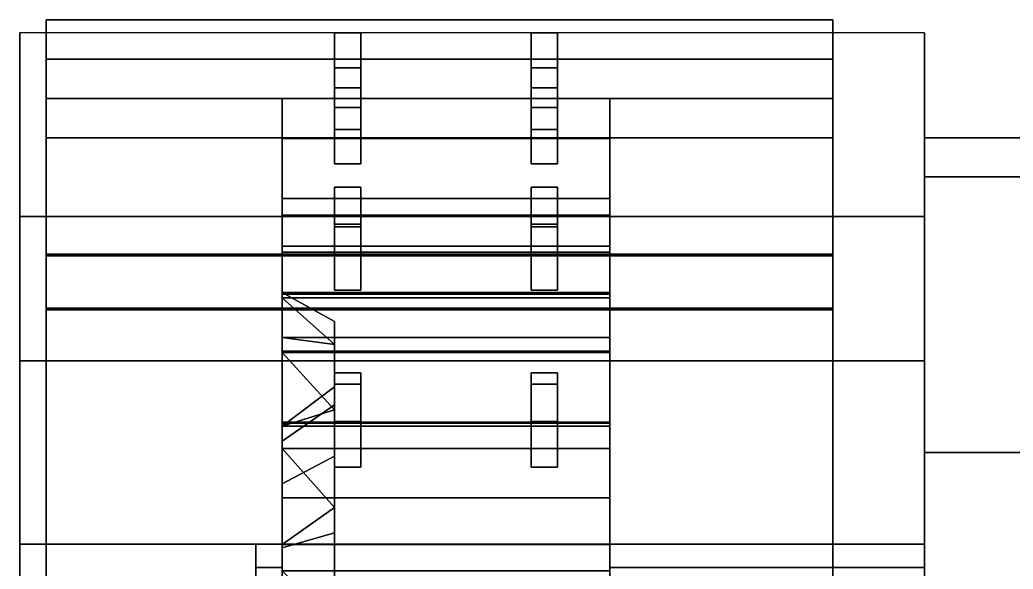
# Model space of a CAD drawing. Header units: millimetres. Extents: x -1.7 to 1.6, y -3.2 to 7.1.
# Drawn here: x -1.65 to -0.893, y 2.831 to 3.25 of the extents above; entities that cross this region are included whole.
import ezdxf

# ---------------------------------------------------------------- set-up
doc = ezdxf.new("R2010")
doc.units = ezdxf.units.MM
doc.header["$MEASUREMENT"] = 0
for name, color, linetype in [('fenders', 6, 'Continuous'), ('tracks', 3, 'Continuous'), ('wheels', 2, 'Continuous')]:
    doc.layers.add(name, color=color, linetype=linetype)

msp = doc.modelspace()

# ---------------------------------------------------------------- linework, layer by layer
for points in [[(-0.96, 3.16, 1.16), (-0.96, 3.13016, 1.07919), (-0.96, 1.97, 1.76), (-0.96, 2.02, 1.82)], [(0.96, 2.02, 1.82), (0.96, 3.16, 1.16), (-0.96, 3.16, 1.16), (-0.96, 2.02, 1.82)], [(0.96, 3.16, 1.16), (0.96, 3.13016, 1.07919), (-0.96, 3.13016, 1.07919), (-0.96, 3.16, 1.16)], [(0.96, 3.13016, 1.07919), (0.96, 2.92, 0.51), (-0.96, 2.92, 0.51), (-0.96, 3.13016, 1.07919)], [(-0.96, 2.92, 0.51), (-0.96, 2.11, 0.51), (-0.96, 2.11, 0.76), (-0.96, 3.13016, 1.07919)], [(-0.96, 3.13016, 1.07919), (-0.96, -2.90717, 1.16), (-0.96, -2.90717, 1.16), (-0.96, 2.57723, 1.40366)], [(-0.96, 3.13016, 1.07919), (-0.96, 2.11, 0.76), (-0.96, 2.09, 0.85), (-0.96, 3.13016, 1.07919)], [(-0.96, 3.13016, 1.07919), (-0.96, 2.09, 0.85), (-0.96, 2.03, 0.91), (-0.96, 3.13016, 1.07919)], [(-0.96, 3.13016, 1.07919), (-0.96, 2.03, 0.91), (-0.96, 1.96, 0.93), (-0.96, 3.13016, 1.07919)], [(-0.96, 1.96, 0.93), (-0.96, -1.92, 0.93), (-0.96, -2.90717, 1.16), (-0.96, 3.13016, 1.07919)], [(0.96, 2.92, 0.51), (0.96, -2.73, 0.51), (-0.96, -2.73, 0.51), (-0.96, 2.92, 0.51)]]:
    msp.add_3dface(points)
at = {"layer": 'fenders'}
for points in [[(-1.65, 3.24, 1.21), (-1.65, 3.1, 1.33), (-0.96, 3.1, 1.33), (-0.96, 3.24, 1.21)], [(-1.65, 3.22, 1.18), (-1.65, 3.08, 1.3), (-1.65, 3.1, 1.33), (-1.65, 3.24, 1.21)], [(-0.96, 3.24, 1.21), (-0.96, 3.1, 1.33), (-0.96, 3.16, 1.16)], [(-0.96, 3.1, 1.33), (-0.96, 2.99, 1.38), (-0.96, 2.72391, 1.41247), (-0.96, 3.16, 1.16)], [(-1.65, 3.08, 1.3), (-1.65, 2.98, 1.34), (-1.65, 2.99, 1.38), (-1.65, 3.1, 1.33)], [(-1.65, 3.1, 1.33), (-1.65, 2.99, 1.38), (-0.96, 2.99, 1.38), (-0.96, 3.1, 1.33)], [(-1.65, 2.98, 1.34), (-1.65, 2.84, 1.38), (-1.65, 2.85, 1.42), (-1.65, 2.99, 1.38)], [(-1.65, 2.99, 1.38), (-1.65, 2.85, 1.42), (-0.96, 2.85, 1.42), (-0.96, 2.99, 1.38)], [(-0.96, 2.99, 1.38), (-0.96, 2.85, 1.42), (-0.96, 2.72391, 1.41247)], [(-1.65, 2.85, 1.42), (-1.65, 2.57632, 1.40366), (-0.96, 2.57632, 1.40366), (-0.96, 2.85, 1.42)], [(-1.65, 2.84, 1.38), (-1.65, 2.56632, 1.36366), (-1.65, 2.57632, 1.40366), (-1.65, 2.85, 1.42)]]:
    msp.add_3dface(points, dxfattribs=at)
at = {"layer": 'tracks'}
for points in [[(-1.63, 3.16, 0.99), (-1.63, 3.22, 1.01121), (-1.63, 3.25, 0.83), (-1.63, 3.19, 0.83)], [(-1.63, 3.25, 0.83), (-1.63, 3.22, 1.01121), (-1.03, 3.22, 1.01121), (-1.03, 3.25, 0.83)], [(-1.63, 3.25, 0.83), (-1.63, 3.22, 0.64879), (-1.63, 3.16, 0.67), (-1.63, 3.19, 0.83)], [(-1.03, 3.25, 0.83), (-1.03, 3.22, 0.64879), (-1.63, 3.22, 0.64879), (-1.63, 3.25, 0.83)], [(-1.03, 3.25, 0.83), (-1.03, 3.22, 1.01121), (-1.03, 3.16, 0.99), (-1.03, 3.19, 0.83)], [(-1.03, 3.16, 0.67), (-1.03, 3.22, 0.64879), (-1.03, 3.25, 0.83), (-1.03, 3.19, 0.83)], [(-1.03, 3.22, 0.65), (-1.03, 3.07121, 0.46879), (-1.63, 3.07121, 0.46879), (-1.63, 3.22, 0.65)], [(-1.63, 3.22, 0.65), (-1.63, 3.07121, 0.46879), (-1.63, 3.02879, 0.51121), (-1.63, 3.16, 0.67)], [(-1.63, 3.22, 1.01), (-1.63, 3.07, 1.19), (-1.03, 3.07, 1.19), (-1.03, 3.22, 1.01)], [(-1.63, 3.03, 1.15), (-1.63, 3.07, 1.19), (-1.63, 3.22, 1.01), (-1.63, 3.16, 0.99)], [(-1.03, 3.02879, 0.51121), (-1.03, 3.07121, 0.46879), (-1.03, 3.22, 0.65), (-1.03, 3.16, 0.67)], [(-1.03, 3.22, 1.01), (-1.03, 3.07, 1.19), (-1.03, 3.03, 1.15), (-1.03, 3.16, 0.99)], [(-1.03, 3.19, 0.83), (-1.03, 3.16, 0.99), (-1.63, 3.16, 0.99), (-1.63, 3.19, 0.83)], [(-1.63, 3.19, 0.83), (-1.63, 3.16, 0.67), (-1.03, 3.16, 0.67), (-1.03, 3.19, 0.83)], [(-1.63, 3.16, 0.67), (-1.63, 3.02879, 0.51121), (-1.03, 3.02879, 0.51121), (-1.03, 3.16, 0.67)], [(-1.03, 3.16, 0.99), (-1.03, 3.03, 1.15), (-1.63, 3.03, 1.15), (-1.63, 3.16, 0.99)], [(-1.63, 3.07121, 0.46879), (-1.63, 2.16, 0.02), (-1.63, 2.14, 0.08), (-1.63, 3.02879, 0.51121)], [(-1.03, 3.07121, 0.46879), (-1.03, 2.16, 0.02), (-1.63, 2.16, 0.02), (-1.63, 3.07121, 0.46879)], [(-1.63, 3.07, 1.19), (-1.63, 2.85, 1.29), (-1.03, 2.85, 1.29), (-1.03, 3.07, 1.19)], [(-1.63, 2.85, 1.23), (-1.63, 2.85, 1.29), (-1.63, 3.07, 1.19), (-1.63, 3.03, 1.15)], [(-1.03, 2.14, 0.08), (-1.03, 2.16, 0.02), (-1.03, 3.07121, 0.46879), (-1.03, 3.02879, 0.51121)], [(-1.03, 3.07, 1.19), (-1.03, 2.85, 1.29), (-1.03, 2.85, 1.23), (-1.03, 3.03, 1.15)], [(-1.03, 3.03, 1.15), (-1.03, 2.85, 1.23), (-1.63, 2.85, 1.23), (-1.63, 3.03, 1.15)], [(-1.63, 3.02879, 0.51121), (-1.63, 2.14, 0.08), (-1.03, 2.14, 0.08), (-1.03, 3.02879, 0.51121)], [(-1.63, 2.85, 1.29), (-1.63, 2.76, 1.29), (-1.03, 2.76, 1.29), (-1.03, 2.85, 1.29)], [(-1.63, 2.79, 1.23), (-1.63, 2.76, 1.29), (-1.63, 2.85, 1.29), (-1.63, 2.85, 1.23)], [(-1.03, 2.85, 1.23), (-1.03, 2.79, 1.23), (-1.63, 2.79, 1.23), (-1.63, 2.85, 1.23)], [(-1.03, 2.85, 1.29), (-1.03, 2.76, 1.29), (-1.03, 2.79, 1.23), (-1.03, 2.85, 1.23)]]:
    msp.add_3dface(points, dxfattribs=at)
at = {"layer": 'wheels'}
for points in [[(-1.39, 3.24, 0.81), (-1.39, 3.1832, 0.7958), (-1.41, 3.1832, 0.7958), (-1.41, 3.24, 0.81)], [(-1.41, 3.19, 0.83), (-1.41, 3.24, 0.81), (-1.41, 3.24, 0.81), (-1.41, 3.1832, 0.7958)], [(-1.41, 3.1832, 0.8642), (-1.41, 3.24, 0.85), (-1.41, 3.24, 0.81), (-1.41, 3.19, 0.83)], [(-1.39, 3.1832, 0.8642), (-1.39, 3.24, 0.85), (-1.41, 3.24, 0.85), (-1.41, 3.1832, 0.8642)], [(-1.39, 3.24, 0.85), (-1.39, 3.24, 0.81), (-1.41, 3.24, 0.81), (-1.41, 3.24, 0.85)], [(-1.39, 3.1832, 0.8642), (-1.39, 3.19, 0.83), (-1.39, 3.24, 0.81), (-1.39, 3.24, 0.85)], [(-1.39, 3.19, 0.83), (-1.39, 3.1832, 0.7958), (-1.39, 3.24, 0.81)], [(-1.24, 3.24, 0.85), (-1.24, 3.24, 0.81), (-1.26, 3.24, 0.81), (-1.26, 3.24, 0.85)], [(-1.24, 3.1832, 0.8642), (-1.24, 3.24, 0.85), (-1.26, 3.24, 0.85), (-1.26, 3.1832, 0.8642)], [(-1.26, 3.1832, 0.8642), (-1.26, 3.24, 0.85), (-1.26, 3.24, 0.81), (-1.26, 3.19, 0.83)], [(-1.26, 3.19, 0.83), (-1.26, 3.24, 0.81), (-1.26, 3.24, 0.81), (-1.26, 3.1832, 0.7958)], [(-1.24, 3.24, 0.81), (-1.24, 3.1832, 0.7958), (-1.26, 3.1832, 0.7958), (-1.26, 3.24, 0.81)], [(-1.24, 3.19, 0.83), (-1.24, 3.1832, 0.7958), (-1.24, 3.24, 0.81)], [(-1.24, 3.1832, 0.8642), (-1.24, 3.19, 0.83), (-1.24, 3.24, 0.81), (-1.24, 3.24, 0.85)], [(-1.39, 3.2134, 0.98373), (-1.39, 3.16635, 0.94887), (-1.41, 3.16635, 0.94887), (-1.41, 3.2134, 0.98373)], [(-1.41, 3.15955, 0.98307), (-1.41, 3.2134, 0.98373), (-1.41, 3.2134, 0.98373), (-1.41, 3.16635, 0.94887)], [(-1.41, 3.14018, 1.01207), (-1.41, 3.19809, 1.02069), (-1.41, 3.2134, 0.98373), (-1.41, 3.15955, 0.98307)], [(-1.39, 3.19809, 1.02069), (-1.39, 3.2134, 0.98373), (-1.41, 3.2134, 0.98373), (-1.41, 3.19809, 1.02069)], [(-1.41, 3.16635, 0.71113), (-1.41, 3.2134, 0.67627), (-1.41, 3.19809, 0.63931), (-1.41, 3.15955, 0.67693)], [(-1.39, 3.16635, 0.71113), (-1.39, 3.2134, 0.67627), (-1.41, 3.2134, 0.67627), (-1.41, 3.16635, 0.71113)], [(-1.39, 3.2134, 0.67627), (-1.39, 3.19809, 0.63931), (-1.41, 3.19809, 0.63931), (-1.41, 3.2134, 0.67627)], [(-1.39, 3.14018, 1.01207), (-1.39, 3.15955, 0.98307), (-1.39, 3.2134, 0.98373), (-1.39, 3.19809, 1.02069)], [(-1.39, 3.15955, 0.98307), (-1.39, 3.16635, 0.94887), (-1.39, 3.2134, 0.98373)], [(-1.39, 3.16635, 0.71113), (-1.39, 3.15955, 0.67693), (-1.39, 3.19809, 0.63931), (-1.39, 3.2134, 0.67627)], [(-1.24, 3.19809, 1.02069), (-1.24, 3.2134, 0.98373), (-1.26, 3.2134, 0.98373), (-1.26, 3.19809, 1.02069)], [(-1.26, 3.14018, 1.01207), (-1.26, 3.19809, 1.02069), (-1.26, 3.2134, 0.98373), (-1.26, 3.15955, 0.98307)], [(-1.26, 3.15955, 0.98307), (-1.26, 3.2134, 0.98373), (-1.26, 3.2134, 0.98373), (-1.26, 3.16635, 0.94887)], [(-1.24, 3.2134, 0.98373), (-1.24, 3.16635, 0.94887), (-1.26, 3.16635, 0.94887), (-1.26, 3.2134, 0.98373)], [(-1.24, 3.2134, 0.67627), (-1.24, 3.19809, 0.63931), (-1.26, 3.19809, 0.63931), (-1.26, 3.2134, 0.67627)], [(-1.24, 3.16635, 0.71113), (-1.24, 3.2134, 0.67627), (-1.26, 3.2134, 0.67627), (-1.26, 3.16635, 0.71113)], [(-1.26, 3.16635, 0.71113), (-1.26, 3.2134, 0.67627), (-1.26, 3.19809, 0.63931), (-1.26, 3.15955, 0.67693)], [(-1.24, 3.15955, 0.98307), (-1.24, 3.16635, 0.94887), (-1.24, 3.2134, 0.98373)], [(-1.24, 3.14018, 1.01207), (-1.24, 3.15955, 0.98307), (-1.24, 3.2134, 0.98373), (-1.24, 3.19809, 1.02069)], [(-1.24, 3.16635, 0.71113), (-1.24, 3.15955, 0.67693), (-1.24, 3.19809, 0.63931), (-1.24, 3.2134, 0.67627)], [(-1.39, 3.14018, 1.01207), (-1.39, 3.19809, 1.02069), (-1.41, 3.19809, 1.02069), (-1.41, 3.14018, 1.01207)], [(-1.39, 3.19809, 0.63931), (-1.39, 3.14018, 0.64793), (-1.41, 3.14018, 0.64793), (-1.41, 3.19809, 0.63931)], [(-1.41, 3.15955, 0.67693), (-1.41, 3.19809, 0.63931), (-1.41, 3.19809, 0.63931), (-1.41, 3.14018, 0.64793)], [(-1.39, 3.15955, 0.67693), (-1.39, 3.14018, 0.64793), (-1.39, 3.19809, 0.63931)], [(-1.24, 3.14018, 1.01207), (-1.24, 3.19809, 1.02069), (-1.26, 3.19809, 1.02069), (-1.26, 3.14018, 1.01207)], [(-1.26, 3.15955, 0.67693), (-1.26, 3.19809, 0.63931), (-1.26, 3.19809, 0.63931), (-1.26, 3.14018, 0.64793)], [(-1.24, 3.19809, 0.63931), (-1.24, 3.14018, 0.64793), (-1.26, 3.14018, 0.64793), (-1.26, 3.19809, 0.63931)], [(-1.24, 3.15955, 0.67693), (-1.24, 3.14018, 0.64793), (-1.24, 3.19809, 0.63931)], [(-1.2, 3.15955, 0.98307), (-1.2, 3.19, 0.83), (-1.45, 3.19, 0.83), (-1.45, 3.15955, 0.98307)], [(-1.2, 3.19, 0.83), (-1.2, 3.15955, 0.67693), (-1.45, 3.15955, 0.67693), (-1.45, 3.19, 0.83)], [(-1.45, 3.15955, 0.98307), (-1.45, 3.19, 0.83), (-1.45, 3.11388, 0.86076), (-1.45, 3.101, 0.92552)], [(-1.45, 3.19, 0.83), (-1.45, 3.11388, 0.79924), (-1.45, 3.11388, 0.86076), (-1.45, 3.19, 0.83)], [(-1.45, 3.19, 0.83), (-1.45, 3.15955, 0.67693), (-1.45, 3.101, 0.73448), (-1.45, 3.11388, 0.79924)], [(-1.2, 3.101, 0.92552), (-1.2, 3.11388, 0.86076), (-1.2, 3.19, 0.83), (-1.2, 3.15955, 0.98307)], [(-1.2, 3.11388, 0.79924), (-1.2, 3.101, 0.73448), (-1.2, 3.15955, 0.67693), (-1.2, 3.19, 0.83)], [(-1.2, 3.19, 0.83), (-1.2, 3.11388, 0.86076), (-1.2, 3.11388, 0.79924), (-1.2, 3.19, 0.83)], [(-1.2, 3.07284, 1.11284), (-1.2, 3.15955, 0.98307), (-1.45, 3.15955, 0.98307), (-1.45, 3.07284, 1.11284)], [(-1.2, 3.15955, 0.67693), (-1.2, 3.07284, 0.54716), (-1.45, 3.07284, 0.54716), (-1.45, 3.15955, 0.67693)], [(-1.45, 3.07284, 1.11284), (-1.45, 3.15955, 0.98307), (-1.45, 3.07745, 0.98237), (-1.45, 3.04077, 1.03726)], [(-1.45, 3.15955, 0.98307), (-1.45, 3.101, 0.92552), (-1.45, 3.07745, 0.98237), (-1.45, 3.15955, 0.98307)], [(-1.45, 3.15955, 0.67693), (-1.45, 3.07745, 0.67763), (-1.45, 3.101, 0.73448), (-1.45, 3.15955, 0.67693)], [(-1.45, 3.15955, 0.67693), (-1.45, 3.07284, 0.54716), (-1.45, 3.04077, 0.62274), (-1.45, 3.07745, 0.67763)], [(-1.2, 3.04077, 1.03726), (-1.2, 3.07745, 0.98237), (-1.2, 3.15955, 0.98307), (-1.2, 3.07284, 1.11284)], [(-1.2, 3.15955, 0.98307), (-1.2, 3.07745, 0.98237), (-1.2, 3.101, 0.92552), (-1.2, 3.15955, 0.98307)], [(-1.2, 3.07745, 0.67763), (-1.2, 3.04077, 0.62274), (-1.2, 3.07284, 0.54716), (-1.2, 3.15955, 0.67693)], [(-1.2, 3.15955, 0.67693), (-1.2, 3.101, 0.73448), (-1.2, 3.07745, 0.67763), (-1.2, 3.15955, 0.67693)], [(-1.39, 3.12234, 1.13406), (-1.39, 3.09222, 1.08385), (-1.41, 3.09222, 1.08385), (-1.41, 3.12234, 1.13406)], [(-1.41, 3.07284, 1.11284), (-1.41, 3.12234, 1.13406), (-1.41, 3.12234, 1.13406), (-1.41, 3.09222, 1.08385)], [(-1.41, 3.04385, 1.13222), (-1.41, 3.09406, 1.16234), (-1.41, 3.12234, 1.13406), (-1.41, 3.07284, 1.11284)], [(-1.39, 3.09406, 1.16234), (-1.39, 3.12234, 1.13406), (-1.41, 3.12234, 1.13406), (-1.41, 3.09406, 1.16234)], [(-1.41, 3.09222, 0.57615), (-1.41, 3.12234, 0.52594), (-1.41, 3.09406, 0.49766), (-1.41, 3.07284, 0.54716)], [(-1.39, 3.09222, 0.57615), (-1.39, 3.12234, 0.52594), (-1.41, 3.12234, 0.52594), (-1.41, 3.09222, 0.57615)], [(-1.39, 3.12234, 0.52594), (-1.39, 3.09406, 0.49766), (-1.41, 3.09406, 0.49766), (-1.41, 3.12234, 0.52594)], [(-1.39, 3.04385, 1.13222), (-1.39, 3.07284, 1.11284), (-1.39, 3.12234, 1.13406), (-1.39, 3.09406, 1.16234)], [(-1.39, 3.07284, 1.11284), (-1.39, 3.09222, 1.08385), (-1.39, 3.12234, 1.13406)], [(-1.39, 3.09222, 0.57615), (-1.39, 3.07284, 0.54716), (-1.39, 3.09406, 0.49766), (-1.39, 3.12234, 0.52594)], [(-1.24, 3.09406, 1.16234), (-1.24, 3.12234, 1.13406), (-1.26, 3.12234, 1.13406), (-1.26, 3.09406, 1.16234)], [(-1.26, 3.04385, 1.13222), (-1.26, 3.09406, 1.16234), (-1.26, 3.12234, 1.13406), (-1.26, 3.07284, 1.11284)], [(-1.26, 3.07284, 1.11284), (-1.26, 3.12234, 1.13406), (-1.26, 3.12234, 1.13406), (-1.26, 3.09222, 1.08385)], [(-1.24, 3.12234, 1.13406), (-1.24, 3.09222, 1.08385), (-1.26, 3.09222, 1.08385), (-1.26, 3.12234, 1.13406)], [(-1.24, 3.12234, 0.52594), (-1.24, 3.09406, 0.49766), (-1.26, 3.09406, 0.49766), (-1.26, 3.12234, 0.52594)], [(-1.24, 3.09222, 0.57615), (-1.24, 3.12234, 0.52594), (-1.26, 3.12234, 0.52594), (-1.26, 3.09222, 0.57615)], [(-1.26, 3.09222, 0.57615), (-1.26, 3.12234, 0.52594), (-1.26, 3.09406, 0.49766), (-1.26, 3.07284, 0.54716)], [(-1.24, 3.07284, 1.11284), (-1.24, 3.09222, 1.08385), (-1.24, 3.12234, 1.13406)], [(-1.24, 3.04385, 1.13222), (-1.24, 3.07284, 1.11284), (-1.24, 3.12234, 1.13406), (-1.24, 3.09406, 1.16234)], [(-1.24, 3.09222, 0.57615), (-1.24, 3.07284, 0.54716), (-1.24, 3.09406, 0.49766), (-1.24, 3.12234, 0.52594)], [(-1.2, 3.11388, 0.86076), (-1.2, 3.101, 0.92552), (-1.45, 3.101, 0.92552), (-1.45, 3.11388, 0.86076)], [(-1.45, 3.11388, 0.79924), (-1.45, 3.0421, 0.79026), (-1.45, 3.0421, 0.86974), (-1.45, 3.11388, 0.86076)], [(-1.2, 3.0421, 0.86974), (-1.2, 3.11388, 0.86076), (-1.45, 3.11388, 0.86076), (-1.45, 3.0421, 0.86974)], [(-1.2, 3.11388, 0.79924), (-1.2, 3.0421, 0.79026), (-1.45, 3.0421, 0.79026), (-1.45, 3.11388, 0.79924)], [(-1.2, 3.101, 0.73448), (-1.2, 3.11388, 0.79924), (-1.45, 3.11388, 0.79924), (-1.45, 3.101, 0.73448)], [(-1.2, 3.11388, 0.86076), (-1.2, 3.0421, 0.86974), (-1.2, 3.0421, 0.79026), (-1.2, 3.11388, 0.79924)], [(-1.45, 3.101, 0.92552), (-1.45, 3.03811, 0.88976), (-1.45, 3.0077, 0.96319), (-1.45, 3.07745, 0.98237)], [(-1.2, 3.101, 0.92552), (-1.2, 3.03811, 0.88976), (-1.45, 3.03811, 0.88976), (-1.45, 3.101, 0.92552)], [(-1.45, 3.07745, 0.67763), (-1.45, 3.0077, 0.69681), (-1.45, 3.03811, 0.77024), (-1.45, 3.101, 0.73448)], [(-1.2, 3.03811, 0.77024), (-1.2, 3.101, 0.73448), (-1.45, 3.101, 0.73448), (-1.45, 3.03811, 0.77024)], [(-1.2, 3.07745, 0.98237), (-1.2, 3.0077, 0.96319), (-1.2, 3.03811, 0.88976), (-1.2, 3.101, 0.92552)], [(-1.2, 3.101, 0.73448), (-1.2, 3.03811, 0.77024), (-1.2, 3.0077, 0.69681), (-1.2, 3.07745, 0.67763)], [(-1.39, 3.04385, 1.13222), (-1.39, 3.09406, 1.16234), (-1.41, 3.09406, 1.16234), (-1.41, 3.04385, 1.13222)], [(-1.39, 3.09406, 0.49766), (-1.39, 3.04385, 0.52778), (-1.41, 3.04385, 0.52778), (-1.41, 3.09406, 0.49766)], [(-1.41, 3.07284, 0.54716), (-1.41, 3.09406, 0.49766), (-1.41, 3.09406, 0.49766), (-1.41, 3.04385, 0.52778)], [(-1.39, 3.07284, 0.54716), (-1.39, 3.04385, 0.52778), (-1.39, 3.09406, 0.49766)], [(-1.24, 3.04385, 1.13222), (-1.24, 3.09406, 1.16234), (-1.26, 3.09406, 1.16234), (-1.26, 3.04385, 1.13222)], [(-1.26, 3.07284, 0.54716), (-1.26, 3.09406, 0.49766), (-1.26, 3.09406, 0.49766), (-1.26, 3.04385, 0.52778)], [(-1.24, 3.09406, 0.49766), (-1.24, 3.04385, 0.52778), (-1.26, 3.04385, 0.52778), (-1.26, 3.09406, 0.49766)], [(-1.24, 3.07284, 0.54716), (-1.24, 3.04385, 0.52778), (-1.24, 3.09406, 0.49766)], [(-1.2, 3.07745, 0.98237), (-1.2, 3.04077, 1.03726), (-1.45, 3.04077, 1.03726), (-1.45, 3.07745, 0.98237)], [(-1.2, 3.0077, 0.96319), (-1.2, 3.07745, 0.98237), (-1.45, 3.07745, 0.98237), (-1.45, 3.0077, 0.96319)], [(-1.2, 3.07745, 0.67763), (-1.2, 3.0077, 0.69681), (-1.45, 3.0077, 0.69681), (-1.45, 3.07745, 0.67763)], [(-1.2, 3.04077, 0.62274), (-1.2, 3.07745, 0.67763), (-1.45, 3.07745, 0.67763), (-1.45, 3.04077, 0.62274)], [(-1.2, 2.94307, 1.19955), (-1.2, 3.07284, 1.11284), (-1.45, 3.07284, 1.11284), (-1.45, 2.94307, 1.19955)], [(-1.2, 3.07284, 0.54716), (-1.2, 2.94307, 0.46045), (-1.45, 2.94307, 0.46045), (-1.45, 3.07284, 0.54716)], [(-1.45, 2.94307, 1.19955), (-1.45, 3.07284, 1.11284), (-1.45, 2.99726, 1.08077), (-1.45, 2.94237, 1.11745)], [(-1.45, 3.07284, 1.11284), (-1.45, 3.04077, 1.03726), (-1.45, 2.99726, 1.08077), (-1.45, 3.07284, 1.11284)], [(-1.45, 3.07284, 0.54716), (-1.45, 2.99726, 0.57923), (-1.45, 3.04077, 0.62274), (-1.45, 3.07284, 0.54716)], [(-1.45, 3.07284, 0.54716), (-1.45, 2.94307, 0.46045), (-1.45, 2.94237, 0.54255), (-1.45, 2.99726, 0.57923)], [(-1.2, 2.94237, 1.11745), (-1.2, 2.99726, 1.08077), (-1.2, 3.07284, 1.11284), (-1.2, 2.94307, 1.19955)], [(-1.2, 3.07284, 1.11284), (-1.2, 2.99726, 1.08077), (-1.2, 3.04077, 1.03726), (-1.2, 3.07284, 1.11284)], [(-1.2, 2.99726, 0.57923), (-1.2, 2.94237, 0.54255), (-1.2, 2.94307, 0.46045), (-1.2, 3.07284, 0.54716)], [(-1.2, 3.07284, 0.54716), (-1.2, 3.04077, 0.62274), (-1.2, 2.99726, 0.57923), (-1.2, 3.07284, 0.54716)], [(-1.2, 3.03811, 0.88976), (-1.2, 3.0421, 0.86974), (-1.45, 3.0421, 0.86974), (-1.45, 3.03811, 0.88976)], [(-1.45, 3.03811, 0.88976), (-1.45, 3.0421, 0.86974), (-1.41, 3.02, 0.83), (-1.41, 3.00249, 0.91802)], [(-1.2, 3.0421, 0.79026), (-1.2, 3.03811, 0.77024), (-1.45, 3.03811, 0.77024), (-1.45, 3.0421, 0.79026)], [(-1.45, 3.0421, 0.79026), (-1.45, 3.03811, 0.77024), (-1.41, 3.00249, 0.74198), (-1.41, 3.02, 0.83)], [(-1.45, 3.0421, 0.79026), (-1.41, 3.02, 0.83), (-1.41, 3.02, 0.83), (-1.45, 3.0421, 0.86974)], [(-1.45, 3.04077, 1.03726), (-1.45, 2.99636, 0.98016), (-1.45, 2.94016, 1.03636), (-1.45, 2.99726, 1.08077)], [(-1.2, 3.04077, 1.03726), (-1.2, 2.99636, 0.98016), (-1.45, 2.99636, 0.98016), (-1.45, 3.04077, 1.03726)], [(-1.45, 2.99726, 0.57923), (-1.45, 2.94016, 0.62364), (-1.45, 2.99636, 0.67984), (-1.45, 3.04077, 0.62274)], [(-1.2, 2.99636, 0.67984), (-1.2, 3.04077, 0.62274), (-1.45, 3.04077, 0.62274), (-1.45, 2.99636, 0.67984)], [(-1.45, 3.03811, 0.88976), (-1.41, 3.00249, 0.91802), (-1.41, 3.00249, 0.91802), (-1.45, 3.0077, 0.96319)], [(-1.45, 3.0077, 0.69681), (-1.41, 3.00249, 0.74198), (-1.41, 3.00249, 0.74198), (-1.45, 3.03811, 0.77024)], [(-1.2, 3.03811, 0.88976), (-1.2, 2.85, 0.83), (-1.2, 2.85, 0.83), (-1.2, 3.0421, 0.86974)], [(-1.2, 3.0421, 0.86974), (-1.2, 2.85, 0.83), (-1.2, 2.85, 0.83), (-1.2, 3.0421, 0.79026)], [(-1.2, 3.0421, 0.79026), (-1.2, 2.85, 0.83), (-1.2, 2.85, 0.83), (-1.2, 3.03811, 0.77024)], [(-1.2, 2.99726, 1.08077), (-1.2, 2.94016, 1.03636), (-1.2, 2.99636, 0.98016), (-1.2, 3.04077, 1.03726)], [(-1.2, 3.04077, 0.62274), (-1.2, 2.99636, 0.67984), (-1.2, 2.94016, 0.62364), (-1.2, 2.99726, 0.57923)], [(-1.2, 3.0077, 0.96319), (-1.2, 2.83243, 0.87243), (-1.2, 2.85, 0.83), (-1.2, 3.03811, 0.88976)], [(-1.2, 3.03811, 0.77024), (-1.2, 2.85, 0.83), (-1.2, 2.83243, 0.78757), (-1.2, 3.0077, 0.69681)], [(-1.41, 3.00249, 0.91802), (-1.41, 3.02, 0.83), (-1.41, 2.97, 0.83), (-1.41, 2.9563, 0.89888)], [(-1.41, 3.02, 0.83), (-1.41, 3.00249, 0.74198), (-1.41, 2.9563, 0.76112), (-1.41, 2.97, 0.83)], [(-1.2, 2.99636, 0.98016), (-1.2, 3.0077, 0.96319), (-1.45, 3.0077, 0.96319), (-1.45, 2.99636, 0.98016)], [(-1.45, 2.99636, 0.98016), (-1.45, 3.0077, 0.96319), (-1.41, 3.00249, 0.91802), (-1.41, 2.95263, 0.99263)], [(-1.2, 3.0077, 0.69681), (-1.2, 2.99636, 0.67984), (-1.45, 2.99636, 0.67984), (-1.45, 3.0077, 0.69681)], [(-1.45, 3.0077, 0.69681), (-1.45, 2.99636, 0.67984), (-1.41, 2.95263, 0.66737), (-1.41, 3.00249, 0.74198)], [(-1.2, 2.99636, 0.98016), (-1.2, 2.83243, 0.87243), (-1.2, 2.83243, 0.87243), (-1.2, 3.0077, 0.96319)], [(-1.2, 3.0077, 0.69681), (-1.2, 2.83243, 0.78757), (-1.2, 2.83243, 0.78757), (-1.2, 2.99636, 0.67984)], [(-1.41, 2.95263, 0.99263), (-1.41, 3.00249, 0.91802), (-1.41, 2.9563, 0.89888), (-1.41, 2.91728, 0.95728)], [(-1.41, 3.00249, 0.74198), (-1.41, 2.95263, 0.66737), (-1.41, 2.91728, 0.70272), (-1.41, 2.9563, 0.76112)], [(-1.2, 2.99726, 1.08077), (-1.2, 2.94237, 1.11745), (-1.45, 2.94237, 1.11745), (-1.45, 2.99726, 1.08077)], [(-1.2, 2.94016, 1.03636), (-1.2, 2.99726, 1.08077), (-1.45, 2.99726, 1.08077), (-1.45, 2.94016, 1.03636)], [(-1.2, 2.99726, 0.57923), (-1.2, 2.94016, 0.62364), (-1.45, 2.94016, 0.62364), (-1.45, 2.99726, 0.57923)], [(-1.2, 2.94237, 0.54255), (-1.2, 2.99726, 0.57923), (-1.45, 2.99726, 0.57923), (-1.45, 2.94237, 0.54255)], [(-1.45, 2.99636, 0.98016), (-1.41, 2.95263, 0.99263), (-1.41, 2.95263, 0.99263), (-1.45, 2.94016, 1.03636)], [(-1.45, 2.94016, 0.62364), (-1.41, 2.95263, 0.66737), (-1.41, 2.95263, 0.66737), (-1.45, 2.99636, 0.67984)], [(-1.2, 2.94016, 1.03636), (-1.2, 2.83243, 0.87243), (-1.2, 2.83243, 0.87243), (-1.2, 2.99636, 0.98016)], [(-1.2, 2.99636, 0.67984), (-1.2, 2.83243, 0.78757), (-1.2, 2.83243, 0.78757), (-1.2, 2.94016, 0.62364)], [(-1.39, 2.98069, 1.23809), (-1.39, 2.97207, 1.18018), (-1.41, 2.97207, 1.18018), (-1.41, 2.98069, 1.23809)], [(-1.41, 2.94307, 1.19955), (-1.41, 2.98069, 1.23809), (-1.41, 2.98069, 1.23809), (-1.41, 2.97207, 1.18018)], [(-1.41, 2.90887, 1.20635), (-1.41, 2.94373, 1.2534), (-1.41, 2.98069, 1.23809), (-1.41, 2.94307, 1.19955)], [(-1.39, 2.94373, 1.2534), (-1.39, 2.98069, 1.23809), (-1.41, 2.98069, 1.23809), (-1.41, 2.94373, 1.2534)], [(-1.41, 2.97207, 0.47982), (-1.41, 2.98069, 0.42191), (-1.41, 2.94373, 0.4066), (-1.41, 2.94307, 0.46045)], [(-1.39, 2.97207, 0.47982), (-1.39, 2.98069, 0.42191), (-1.41, 2.98069, 0.42191), (-1.41, 2.97207, 0.47982)], [(-1.39, 2.98069, 0.42191), (-1.39, 2.94373, 0.4066), (-1.41, 2.94373, 0.4066), (-1.41, 2.98069, 0.42191)], [(-1.39, 2.90887, 1.20635), (-1.39, 2.94307, 1.19955), (-1.39, 2.98069, 1.23809), (-1.39, 2.94373, 1.2534)], [(-1.39, 2.94307, 1.19955), (-1.39, 2.97207, 1.18018), (-1.39, 2.98069, 1.23809)], [(-1.39, 2.97207, 0.47982), (-1.39, 2.94307, 0.46045), (-1.39, 2.94373, 0.4066), (-1.39, 2.98069, 0.42191)], [(-1.24, 2.94373, 1.2534), (-1.24, 2.98069, 1.23809), (-1.26, 2.98069, 1.23809), (-1.26, 2.94373, 1.2534)], [(-1.26, 2.90887, 1.20635), (-1.26, 2.94373, 1.2534), (-1.26, 2.98069, 1.23809), (-1.26, 2.94307, 1.19955)], [(-1.26, 2.94307, 1.19955), (-1.26, 2.98069, 1.23809), (-1.26, 2.98069, 1.23809), (-1.26, 2.97207, 1.18018)], [(-1.24, 2.98069, 1.23809), (-1.24, 2.97207, 1.18018), (-1.26, 2.97207, 1.18018), (-1.26, 2.98069, 1.23809)], [(-1.24, 2.98069, 0.42191), (-1.24, 2.94373, 0.4066), (-1.26, 2.94373, 0.4066), (-1.26, 2.98069, 0.42191)], [(-1.24, 2.97207, 0.47982), (-1.24, 2.98069, 0.42191), (-1.26, 2.98069, 0.42191), (-1.26, 2.97207, 0.47982)], [(-1.26, 2.97207, 0.47982), (-1.26, 2.98069, 0.42191), (-1.26, 2.94373, 0.4066), (-1.26, 2.94307, 0.46045)], [(-1.24, 2.94307, 1.19955), (-1.24, 2.97207, 1.18018), (-1.24, 2.98069, 1.23809)], [(-1.24, 2.90887, 1.20635), (-1.24, 2.94307, 1.19955), (-1.24, 2.98069, 1.23809), (-1.24, 2.94373, 1.2534)], [(-1.24, 2.97207, 0.47982), (-1.24, 2.94307, 0.46045), (-1.24, 2.94373, 0.4066), (-1.24, 2.98069, 0.42191)], [(-1.41, 2.9563, 0.89888), (-1.41, 2.97, 0.83), (-1.45, 2.94, 0.83), (-1.45, 2.92858, 0.8874)], [(-1.41, 2.97, 0.83), (-1.41, 2.9563, 0.76112), (-1.45, 2.92858, 0.7726), (-1.45, 2.94, 0.83)], [(-1.41, 2.91728, 0.95728), (-1.41, 2.9563, 0.89888), (-1.45, 2.92858, 0.8874), (-1.45, 2.89607, 0.93607)], [(-1.41, 2.9563, 0.76112), (-1.41, 2.91728, 0.70272), (-1.45, 2.89607, 0.72393), (-1.45, 2.92858, 0.7726)], [(-1.45, 2.92319, 1.0477), (-1.45, 2.94016, 1.03636), (-1.41, 2.95263, 0.99263), (-1.41, 2.87802, 1.04249)], [(-1.45, 2.94016, 0.62364), (-1.45, 2.92319, 0.6123), (-1.41, 2.87802, 0.61751), (-1.41, 2.95263, 0.66737)], [(-1.41, 2.87802, 1.04249), (-1.41, 2.95263, 0.99263), (-1.41, 2.91728, 0.95728), (-1.41, 2.85888, 0.9963)], [(-1.41, 2.95263, 0.66737), (-1.41, 2.87802, 0.61751), (-1.41, 2.85888, 0.6637), (-1.41, 2.91728, 0.70272)], [(-1.2, 2.79, 1.23), (-1.2, 2.94307, 1.19955), (-1.45, 2.94307, 1.19955), (-1.45, 2.79, 1.23)], [(-1.2, 2.94307, 0.46045), (-1.2, 2.79, 0.43), (-1.45, 2.79, 0.43), (-1.45, 2.94307, 0.46045)], [(-1.45, 2.79, 1.23), (-1.45, 2.94307, 1.19955), (-1.45, 2.88552, 1.141), (-1.45, 2.82076, 1.15388)], [(-1.45, 2.94307, 1.19955), (-1.45, 2.94237, 1.11745), (-1.45, 2.88552, 1.141), (-1.45, 2.94307, 1.19955)], [(-1.45, 2.94307, 0.46045), (-1.45, 2.88552, 0.519), (-1.45, 2.94237, 0.54255), (-1.45, 2.94307, 0.46045)], [(-1.45, 2.94307, 0.46045), (-1.45, 2.79, 0.43), (-1.45, 2.82076, 0.50612), (-1.45, 2.88552, 0.519)], [(-1.45, 2.94237, 1.11745), (-1.45, 2.92319, 1.0477), (-1.45, 2.84976, 1.07811), (-1.45, 2.88552, 1.141)], [(-1.2, 2.94237, 1.11745), (-1.2, 2.92319, 1.0477), (-1.45, 2.92319, 1.0477), (-1.45, 2.94237, 1.11745)], [(-1.45, 2.88552, 0.519), (-1.45, 2.84976, 0.58189), (-1.45, 2.92319, 0.6123), (-1.45, 2.94237, 0.54255)], [(-1.2, 2.92319, 0.6123), (-1.2, 2.94237, 0.54255), (-1.45, 2.94237, 0.54255), (-1.45, 2.92319, 0.6123)], [(-1.2, 2.92319, 1.0477), (-1.2, 2.94016, 1.03636), (-1.45, 2.94016, 1.03636), (-1.45, 2.92319, 1.0477)], [(-1.2, 2.94016, 0.62364), (-1.2, 2.92319, 0.6123), (-1.45, 2.92319, 0.6123), (-1.45, 2.94016, 0.62364)], [(-1.45, 2.92858, 0.8874), (-1.45, 2.94, 0.83), (-1.45, 2.85, 0.83), (-1.45, 2.83243, 0.87243)], [(-1.45, 2.94, 0.83), (-1.45, 2.92858, 0.7726), (-1.45, 2.85, 0.83)], [(-1.39, 2.90887, 1.20635), (-1.39, 2.94373, 1.2534), (-1.41, 2.94373, 1.2534), (-1.41, 2.90887, 1.20635)], [(-1.39, 2.94373, 0.4066), (-1.39, 2.90887, 0.45365), (-1.41, 2.90887, 0.45365), (-1.41, 2.94373, 0.4066)], [(-1.41, 2.94307, 0.46045), (-1.41, 2.94373, 0.4066), (-1.41, 2.94373, 0.4066), (-1.41, 2.90887, 0.45365)], [(-1.39, 2.94307, 0.46045), (-1.39, 2.90887, 0.45365), (-1.39, 2.94373, 0.4066)], [(-1.24, 2.90887, 1.20635), (-1.24, 2.94373, 1.2534), (-1.26, 2.94373, 1.2534), (-1.26, 2.90887, 1.20635)], [(-1.26, 2.94307, 0.46045), (-1.26, 2.94373, 0.4066), (-1.26, 2.94373, 0.4066), (-1.26, 2.90887, 0.45365)], [(-1.24, 2.94373, 0.4066), (-1.24, 2.90887, 0.45365), (-1.26, 2.90887, 0.45365), (-1.26, 2.94373, 0.4066)], [(-1.24, 2.94307, 0.46045), (-1.24, 2.90887, 0.45365), (-1.24, 2.94373, 0.4066)], [(-1.2, 2.82076, 1.15388), (-1.2, 2.88552, 1.141), (-1.2, 2.94307, 1.19955), (-1.2, 2.79, 1.23)], [(-1.2, 2.94307, 1.19955), (-1.2, 2.88552, 1.141), (-1.2, 2.94237, 1.11745), (-1.2, 2.94307, 1.19955)], [(-1.2, 2.88552, 0.519), (-1.2, 2.82076, 0.50612), (-1.2, 2.79, 0.43), (-1.2, 2.94307, 0.46045)], [(-1.2, 2.94307, 0.46045), (-1.2, 2.94237, 0.54255), (-1.2, 2.88552, 0.519), (-1.2, 2.94307, 0.46045)], [(-1.2, 2.88552, 1.141), (-1.2, 2.84976, 1.07811), (-1.2, 2.92319, 1.0477), (-1.2, 2.94237, 1.11745)], [(-1.2, 2.94237, 0.54255), (-1.2, 2.92319, 0.6123), (-1.2, 2.84976, 0.58189), (-1.2, 2.88552, 0.519)], [(-1.2, 2.92319, 1.0477), (-1.2, 2.83243, 0.87243), (-1.2, 2.83243, 0.87243), (-1.2, 2.94016, 1.03636)], [(-1.2, 2.94016, 0.62364), (-1.2, 2.83243, 0.78757), (-1.2, 2.83243, 0.78757), (-1.2, 2.92319, 0.6123)], [(-1.45, 2.89607, 0.93607), (-1.45, 2.92858, 0.8874), (-1.45, 2.83243, 0.87243)], [(-1.45, 2.92858, 0.7726), (-1.45, 2.89607, 0.72393), (-1.45, 2.83243, 0.78757), (-1.45, 2.85, 0.83)], [(-1.45, 2.92319, 1.0477), (-1.41, 2.87802, 1.04249), (-1.41, 2.87802, 1.04249), (-1.45, 2.84976, 1.07811)], [(-1.45, 2.84976, 0.58189), (-1.41, 2.87802, 0.61751), (-1.41, 2.87802, 0.61751), (-1.45, 2.92319, 0.6123)], [(-1.41, 2.85888, 0.9963), (-1.41, 2.91728, 0.95728), (-1.45, 2.89607, 0.93607), (-1.45, 2.8474, 0.96858)], [(-1.41, 2.91728, 0.70272), (-1.41, 2.85888, 0.6637), (-1.45, 2.8474, 0.69142), (-1.45, 2.89607, 0.72393)], [(-1.2, 2.84976, 1.07811), (-1.2, 2.79, 0.89), (-1.2, 2.83243, 0.87243), (-1.2, 2.92319, 1.0477)], [(-1.2, 2.92319, 0.6123), (-1.2, 2.83243, 0.78757), (-1.2, 2.79, 0.77), (-1.2, 2.84976, 0.58189)], [(-1.45, 2.8474, 0.96858), (-1.45, 2.89607, 0.93607), (-1.45, 2.83243, 0.87243), (-1.45, 2.79, 0.89)], [(-1.45, 2.89607, 0.72393), (-1.45, 2.8474, 0.69142), (-1.45, 2.83243, 0.78757)], [(-1.2, 2.88552, 1.141), (-1.2, 2.82076, 1.15388), (-1.45, 2.82076, 1.15388), (-1.45, 2.88552, 1.141)], [(-1.2, 2.84976, 1.07811), (-1.2, 2.88552, 1.141), (-1.45, 2.88552, 1.141), (-1.45, 2.84976, 1.07811)], [(-1.2, 2.88552, 0.519), (-1.2, 2.84976, 0.58189), (-1.45, 2.84976, 0.58189), (-1.45, 2.88552, 0.519)], [(-1.2, 2.82076, 0.50612), (-1.2, 2.88552, 0.519), (-1.45, 2.88552, 0.519), (-1.45, 2.82076, 0.50612)], [(-1.45, 2.82974, 1.0821), (-1.45, 2.84976, 1.07811), (-1.41, 2.87802, 1.04249), (-1.41, 2.79, 1.06)], [(-1.45, 2.84976, 0.58189), (-1.45, 2.82974, 0.5779), (-1.41, 2.79, 0.6), (-1.41, 2.87802, 0.61751)], [(-1.41, 2.79, 1.06), (-1.41, 2.87802, 1.04249), (-1.41, 2.85888, 0.9963), (-1.41, 2.79, 1.01)], [(-1.41, 2.87802, 0.61751), (-1.41, 2.79, 0.6), (-1.41, 2.79, 0.65), (-1.41, 2.85888, 0.6637)], [(-1.41, 2.79, 1.01), (-1.41, 2.85888, 0.9963), (-1.45, 2.8474, 0.96858), (-1.45, 2.79, 0.98)], [(-1.41, 2.85888, 0.6637), (-1.41, 2.79, 0.65), (-1.45, 2.79, 0.68), (-1.45, 2.8474, 0.69142)], [(-1.45, 2.83243, 0.87243), (-1.45, 2.85, 0.83), (-1.47, 2.85, 0.83), (-1.47, 2.83243, 0.87243)], [(-1.45, 2.85, 0.83), (-1.45, 2.83243, 0.78757), (-1.47, 2.83243, 0.78757), (-1.47, 2.85, 0.83)], [(-1.47, 2.79, 0.89), (-1.47, 2.83243, 0.87243), (-1.47, 2.85, 0.83), (-1.47, 2.74757, 0.87243)], [(-1.47, 2.74757, 0.87243), (-1.47, 2.85, 0.83), (-1.47, 2.83243, 0.78757), (-1.47, 2.73, 0.83)], [(-1.2, 2.82974, 1.0821), (-1.2, 2.84976, 1.07811), (-1.45, 2.84976, 1.07811), (-1.45, 2.82974, 1.0821)], [(-1.2, 2.84976, 0.58189), (-1.2, 2.82974, 0.5779), (-1.45, 2.82974, 0.5779), (-1.45, 2.84976, 0.58189)], [(-0.96, 2.83243, 0.87243), (-0.96, 2.85, 0.83), (-1.2, 2.85, 0.83), (-1.2, 2.83243, 0.87243)], [(-0.96, 2.85, 0.83), (-0.96, 2.83243, 0.78757), (-1.2, 2.83243, 0.78757), (-1.2, 2.85, 0.83)], [(-1.2, 2.82974, 1.0821), (-1.2, 2.79, 0.89), (-1.2, 2.79, 0.89), (-1.2, 2.84976, 1.07811)], [(-1.2, 2.84976, 0.58189), (-1.2, 2.79, 0.77), (-1.2, 2.79, 0.77), (-1.2, 2.82974, 0.5779)], [(-1.45, 2.79, 0.98), (-1.45, 2.8474, 0.96858), (-1.45, 2.79, 0.89)], [(-1.45, 2.8474, 0.69142), (-1.45, 2.79, 0.68), (-1.45, 2.79, 0.77), (-1.45, 2.83243, 0.78757)], [(-1.45, 2.79, 0.89), (-1.45, 2.83243, 0.87243), (-1.47, 2.83243, 0.87243), (-1.47, 2.79, 0.89)], [(-1.45, 2.83243, 0.78757), (-1.45, 2.79, 0.77), (-1.47, 2.79, 0.77), (-1.47, 2.83243, 0.78757)], [(-1.47, 2.73, 0.83), (-1.47, 2.83243, 0.78757), (-1.47, 2.79, 0.77), (-1.47, 2.74757, 0.78757)], [(-0.96, 2.79, 0.89), (-0.96, 2.83243, 0.87243), (-1.2, 2.83243, 0.87243), (-1.2, 2.79, 0.89)], [(-0.96, 2.83243, 0.78757), (-0.96, 2.79, 0.77), (-1.2, 2.79, 0.77), (-1.2, 2.83243, 0.78757)]]:
    msp.add_3dface(points, dxfattribs=at)

doc.saveas('drawing.dxf')
